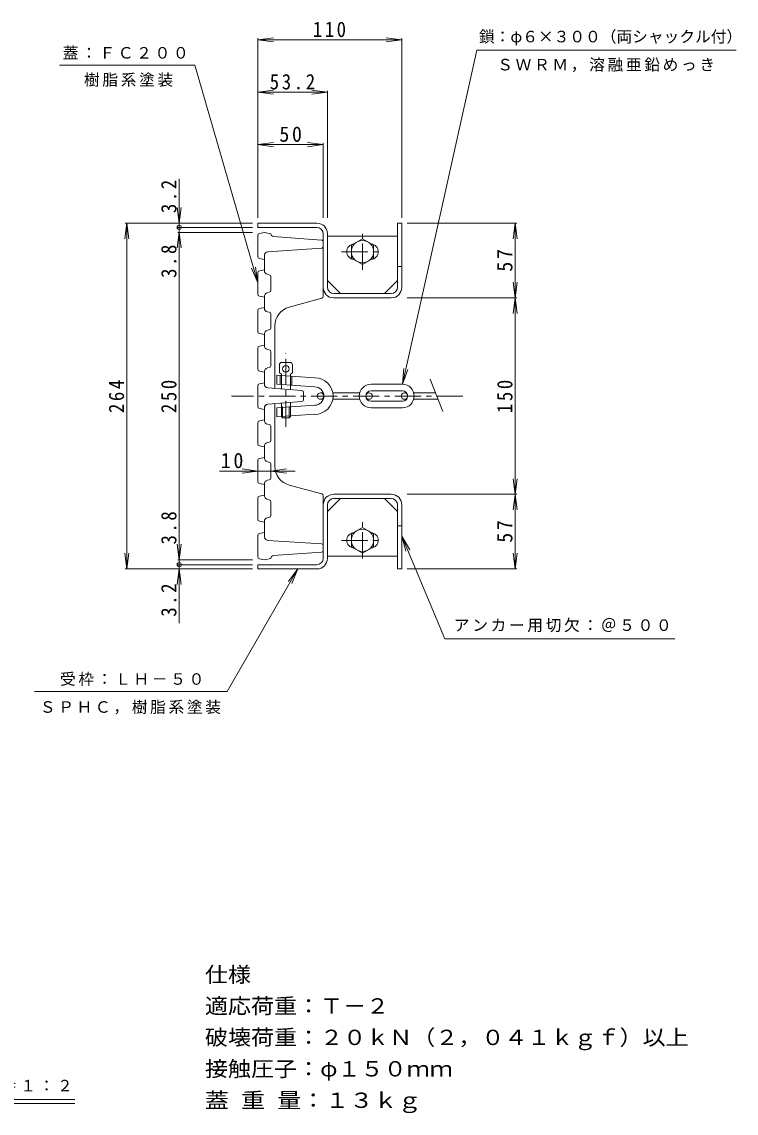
# Model space of a CAD drawing. Units: millimetres, scale not verified. Extents: x -745 to 727, y -549 to 425.
# Drawn here: x 181 to 727, y -408 to 425 of the extents above; entities that cross this region are included whole.
import ezdxf
from ezdxf.enums import TextEntityAlignment as Align

# ---------------------------------------------------------------- set-up
doc = ezdxf.new("R2010")
doc.units = ezdxf.units.MM
doc.header["$LTSCALE"] = 4
doc.header["$PDMODE"] = 32
doc.header["$PDSIZE"] = 3.2
doc.linetypes.add('CHAIN1', pattern=[8, 5, -1, 1, -1])
for name, color, linetype, lineweight in [('0-0_0', 3, 'Continuous', 9), ('0-1', 2, 'Continuous', 9), ('0-E', 7, 'Continuous', 9), ('0-F', 7, 'Continuous', 9), ('1-F', 7, 'Continuous', 9)]:
    doc.layers.add(name, color=color, linetype=linetype, lineweight=lineweight)
doc.styles.add('ＭＳ ゴシック', font='')
doc.styles.get('ＭＳ ゴシック').set_extended_font_data('MS Gothic')

msp = doc.modelspace()

# ---------------------------------------------------------------- linework, layer by layer
at = {"layer": '0-0_0'}
for p, q in [((361.359, 246.044), (361.359, 262.285)), ((366.359, 264.514), (362.565, 263.756)), ((366.359, 264.514), (371.359, 263.514)), ((371.359, 263.37), (371.359, 263.514)), ((373.209, 261.376), (409.971, 258.618)), ((409.959, 252.421), (369.159, 249.701)), ((411.359, 257.123), (411.359, 215.663)), ((362.565, 244.573), (366.359, 243.814)), ((366.359, 235.424), (366.359, 246.708)), ((361.359, 217.344), (361.359, 233.585)), ((362.565, 235.056), (366.359, 235.814)), ((370.153, 232.206), (368.77, 232.482)), ((371.359, 220.194), (371.359, 230.735)), ((370.153, 218.723), (368.77, 218.447)), ((362.565, 215.873), (366.359, 215.114)), ((366.359, 206.724), (366.359, 215.114)), ((410.25, 214.215), (385.445, 207.511)), ((361.359, 188.644), (361.359, 204.885)), ((362.565, 206.356), (366.359, 207.114)), ((370.153, 203.506), (368.77, 203.782)), ((371.359, 191.494), (371.359, 202.035)), ((374.359, 145.255), (374.359, 193.03)), ((362.565, 187.173), (366.359, 186.414)), ((366.359, 178.024), (366.359, 186.414)), ((370.153, 190.023), (368.77, 189.747)), ((361.359, 159.944), (361.359, 176.185)), ((362.565, 177.656), (366.359, 178.414)), ((370.153, 174.806), (368.77, 175.082)), ((371.359, 162.794), (371.359, 173.335)), ((362.565, 158.473), (366.359, 157.714)), ((370.153, 161.323), (368.77, 161.047)), ((377.859, 157.254), (377.859, 163.254)), ((385.859, 165.254), (379.859, 165.254)), ((366.359, 148.659), (366.359, 157.714)), ((375.859, 148.504), (375.859, 155.504)), ((375.859, 155.504), (404.859, 153.476)), ((379.359, 156.254), (377.859, 157.254)), ((378.359, 148.329), (378.359, 155.329)), ((379.359, 144.859), (379.359, 156.254)), ((386.359, 144.305), (386.359, 156.254)), ((387.359, 147.7), (387.359, 154.7)), ((493.04, 152.44), (502.762, 127.677)), ((361.359, 131.544), (361.359, 147.485)), ((362.565, 148.956), (366.359, 149.714)), ((394.977, 143.624), (369.122, 145.669)), ((375.859, 148.504), (404.859, 146.476)), ((396.359, 136.9), (396.359, 142.128)), ((411.397, 142.014), (409.359, 142.014)), ((439.213, 142.014), (418.634, 142.014)), ((446.359, 142.014), (444.736, 142.014)), ((471.859, 148.514), (447.859, 148.514)), ((471.859, 143.514), (447.859, 143.514)), ((473.359, 142.014), (474.981, 142.014)), ((480.505, 142.014), (497.133, 142.014)), ((394.977, 135.405), (369.122, 133.36)), ((374.359, 133.774), (374.359, 85.999)), ((379.359, 123.77), (379.359, 134.17)), ((386.359, 123.77), (386.359, 134.723)), ((411.397, 137.014), (409.359, 137.014)), ((439.213, 137.014), (418.634, 137.014)), ((446.359, 137.014), (444.736, 137.014)), ((471.859, 135.514), (447.859, 135.514)), ((473.359, 137.014), (474.981, 137.014)), ((480.505, 137.014), (499.096, 137.014)), ((362.565, 130.073), (366.359, 129.314)), ((366.359, 130.369), (366.359, 121.314)), ((375.859, 130.525), (404.859, 132.553)), ((375.859, 123.525), (375.859, 130.525)), ((375.859, 123.525), (404.859, 125.553)), ((380.359, 131.259), (379.359, 131.259)), ((380.359, 122.77), (380.359, 131.259)), ((385.359, 122.77), (385.359, 131.259)), ((386.359, 131.259), (385.359, 131.259)), ((471.859, 130.514), (447.859, 130.514)), ((361.359, 119.085), (361.359, 102.844)), ((362.565, 120.556), (366.359, 121.314)), ((370.153, 117.706), (368.77, 117.982)), ((380.359, 122.77), (379.359, 123.77)), ((385.359, 122.77), (380.359, 122.77)), ((385.359, 122.77), (386.359, 123.77)), ((371.359, 116.235), (371.359, 105.694)), ((362.565, 101.373), (366.359, 100.614)), ((366.359, 101.005), (366.359, 92.614)), ((370.153, 104.223), (368.77, 103.947)), ((362.565, 91.856), (366.359, 92.614)), ((361.359, 90.385), (361.359, 74.144)), ((370.153, 89.006), (368.77, 89.282)), ((371.359, 87.535), (371.359, 76.994)), ((370.153, 75.523), (368.77, 75.247)), ((362.565, 72.673), (366.359, 71.914)), ((366.359, 72.305), (366.359, 63.914)), ((410.25, 64.814), (385.445, 71.518)), ((361.359, 61.685), (361.359, 45.444)), ((362.565, 63.156), (366.359, 63.914)), ((370.153, 60.306), (368.77, 60.582)), ((371.359, 58.835), (371.359, 48.294)), ((411.359, 63.366), (411.359, 21.906)), ((362.565, 43.973), (366.359, 43.214)), ((366.359, 43.605), (366.359, 32.321)), ((370.153, 46.823), (368.77, 46.547)), ((362.565, 34.456), (366.359, 35.214)), ((361.359, 32.985), (361.359, 16.744)), ((409.959, 26.608), (369.159, 29.328)), ((373.209, 17.653), (409.971, 20.41)), ((366.359, 14.514), (362.565, 15.273)), ((366.359, 14.514), (371.359, 15.514)), ((371.359, 15.659), (371.359, 15.514))]:
    msp.add_line(p, q, dxfattribs=at)
at = {"layer": '0-0_0', "linetype": 'CHAIN1'}
for p, q in [((382.859, 115.979), (382.859, 172.33)), ((518.115, 139.514), (341.359, 139.514))]:
    msp.add_line(p, q, dxfattribs=at)
at = {"layer": '0-0_0'}
msp.add_lwpolyline([(386.359, 156.254), (387.859, 157.254), (387.859, 163.254)], dxfattribs=at)
for centre in [(382.859, 160.254), (409.359, 139.514), (446.359, 139.514), (473.359, 139.514)]:
    msp.add_circle(centre, 2.5, dxfattribs=at)
for centre, radius, start, end in [((362.859, 262.285), 1.5, 101.30992, 180), ((373.359, 263.37), 2, 180, 265.71085), ((409.859, 257.123), 1.5, 0, 85.71085), ((409.859, 253.918), 1.5, 273.81407, 0), ((362.859, 246.044), 1.5, 180, 258.69006), ((369.359, 246.708), 3, 93.81407, 180), ((362.859, 233.585), 1.5, 101.30992, 180), ((369.359, 235.424), 3, 180, 258.69006), ((369.859, 230.735), 1.5, 0, 78.69006), ((362.859, 217.344), 1.5, 180, 258.69006), ((369.359, 215.505), 3, 101.30992, 187.58197), ((369.859, 220.194), 1.5, 281.30992, 0), ((409.859, 215.663), 1.5, 285.12399, 0), ((362.859, 204.885), 1.5, 101.30992, 180), ((369.359, 206.724), 3, 180, 258.69006), ((369.859, 202.035), 1.5, 0, 78.69006), ((389.359, 193.03), 15, 105.12399, 180), ((362.859, 188.644), 1.5, 180, 258.69006), ((369.359, 186.805), 3, 101.30992, 187.58197), ((369.859, 191.494), 1.5, 281.30992, 0), ((362.859, 176.185), 1.5, 101.30992, 180), ((369.359, 178.024), 3, 180, 258.69006), ((369.859, 173.335), 1.5, 0, 78.69006), ((362.859, 159.944), 1.5, 180, 258.69006), ((369.359, 158.105), 3, 101.30992, 187.58197), ((369.859, 162.794), 1.5, 281.30992, 0), ((379.859, 163.254), 2, 90, 180), ((385.859, 163.254), 2, 0, 90), ((404.859, 139.514), 14, 270, 90), ((362.859, 147.485), 1.5, 101.30992, 180), ((369.359, 148.659), 3, 180, 265.47742), ((394.859, 142.128), 1.5, 0, 85.47742), ((404.859, 139.514), 7, 270, 90), ((447.859, 139.514), 9, 90, 270), ((447.859, 139.514), 4, 90, 270), ((471.859, 139.514), 9, 270, 90), ((471.859, 139.514), 4, 270, 90), ((369.359, 130.369), 3, 94.52257, 180), ((394.859, 136.9), 1.5, 274.52257, 0), ((362.859, 131.544), 1.5, 180, 258.69006), ((362.859, 119.085), 1.5, 101.30992, 180), ((369.359, 120.924), 3, 172.41801, 258.69006), ((369.859, 116.235), 1.5, 0, 78.69006), ((362.859, 102.844), 1.5, 180, 258.69006), ((369.359, 101.005), 3, 101.30992, 180), ((369.859, 105.694), 1.5, 281.30992, 0), ((362.859, 90.385), 1.5, 101.30992, 180), ((369.359, 92.224), 3, 172.41801, 258.69006), ((369.859, 87.535), 1.5, 0, 78.69006), ((389.359, 85.999), 15, 180, 254.87599), ((369.359, 72.305), 3, 101.30992, 180), ((369.859, 76.994), 1.5, 281.30992, 0), ((362.859, 74.144), 1.5, 180, 258.69006), ((362.859, 61.685), 1.5, 101.30992, 180), ((369.359, 63.524), 3, 172.41801, 258.69006), ((369.859, 58.835), 1.5, 0, 78.69006), ((409.859, 63.366), 1.5, 1.40329, 74.87599), ((362.859, 45.444), 1.5, 180, 258.69006), ((369.359, 43.605), 3, 101.30992, 180), ((369.859, 48.294), 1.5, 281.30992, 0), ((362.859, 32.985), 1.5, 101.30992, 180), ((369.359, 32.321), 3, 180, 266.18591), ((409.859, 25.111), 1.5, 0, 86.18591), ((362.859, 16.744), 1.5, 180, 258.69006), ((373.359, 15.659), 2, 94.28914, 180), ((409.859, 21.906), 1.5, 274.28914, 0)]:
    msp.add_arc(centre, radius, start, end, dxfattribs=at)
at = {"layer": '0-1'}
for p, q in [((361.359, 268.314), (361.359, 271.514)), ((361.359, 271.514), (406.559, 271.514)), ((361.359, 268.314), (406.359, 268.314)), ((468.159, 271.514), (471.359, 271.514)), ((468.159, 222.714), (468.159, 271.514)), ((471.359, 222.514), (471.359, 271.514)), ((411.359, 263.314), (411.359, 222.514)), ((414.559, 222.714), (414.559, 263.514)), ((414.559, 261.714), (468.159, 261.714)), ((468.159, 238.514), (471.359, 238.514)), ((424.559, 217.714), (414.559, 227.714)), ((458.159, 217.714), (468.159, 227.714)), ((419.559, 217.714), (463.159, 217.714)), ((419.359, 214.514), (463.359, 214.514)), ((424.559, 61.314), (414.559, 51.314)), ((419.359, 64.514), (463.359, 64.514)), ((419.559, 61.314), (463.159, 61.314)), ((458.159, 61.314), (468.159, 51.314)), ((411.359, 56.514), (411.359, 15.714)), ((414.559, 56.314), (414.559, 15.514)), ((468.159, 56.314), (468.159, 7.514)), ((471.359, 56.514), (471.359, 7.514)), ((432.872, 34.214), (441.359, 39.114)), ((432.872, 24.414), (432.872, 34.214)), ((441.359, 39.114), (449.846, 34.214)), ((449.846, 34.214), (449.846, 24.414)), ((468.159, 40.514), (471.359, 40.514)), ((414.559, 17.314), (468.159, 17.314)), ((441.359, 19.514), (432.872, 24.414)), ((449.846, 24.414), (441.359, 19.514)), ((361.359, 10.714), (406.359, 10.714)), ((361.359, 10.714), (361.359, 7.514)), ((361.359, 7.514), (406.559, 7.514)), ((468.159, 7.514), (471.359, 7.514))]:
    msp.add_line(p, q, dxfattribs=at)
at = {"layer": '0-1', "linetype": 'CHAIN1'}
for p, q in [((441.359, 235.914), (441.359, 263.514)), ((425.359, 249.714), (457.359, 249.714)), ((441.359, 15.514), (441.359, 43.114)), ((425.359, 29.314), (457.359, 29.314))]:
    msp.add_line(p, q, dxfattribs=at)
at = {"layer": '0-1'}
msp.add_lwpolyline([(449.846, 244.814), (449.846, 254.614), (441.359, 259.514), (432.872, 254.614), (432.872, 244.814), (441.359, 239.914)], close=True, dxfattribs=at)
for centre in [(441.359, 249.714), (441.359, 29.314)]:
    msp.add_circle(centre, 8.5, dxfattribs=at)
for centre, radius, start, end in [((406.359, 263.314), 5, 0, 90), ((406.559, 263.514), 8, 0, 90), ((435.359, 249.714), 6, 96.13597, 263.86401), ((447.359, 249.714), 6, 276.13597, 83.86401), ((419.359, 222.514), 8, 180, 270), ((419.559, 222.714), 5, 180, 270), ((463.159, 222.714), 5, 270, 0), ((463.359, 222.514), 8, 270, 0), ((419.359, 56.514), 8, 89.99998, 180), ((419.559, 56.314), 5, 90, 180), ((463.159, 56.314), 5, 0, 90), ((463.359, 56.514), 8, 0, 90), ((435.359, 29.314), 6, 96.13597, 263.86401), ((447.359, 29.314), 6, 276.13597, 83.86401), ((406.359, 15.714), 5, 270, 0), ((406.559, 15.514), 8, 270, 0)]:
    msp.add_arc(centre, radius, start, end, dxfattribs=at)
at = {"layer": '0-E'}
for p, q in [((528.735, 403.602), (471.859, 148.514)), ((528.735, 403.602), (726.85, 403.602)), ((209.975, 392.284), (313.177, 392.284)), ((361.359, 226.068), (313.177, 392.284)), ((361.359, 226.068), (356.542, 237.059)), ((361.359, 226.068), (359.551, 237.931)), ((471.359, 32.514), (474.523, 20.939)), ((392.043, 7.514), (384.738, -2.006)), ((504.283, -45.857), (679.895, -45.857)), ((190.787, -86.087), (338.002, -86.087))]:
    msp.add_line(p, q, dxfattribs=at)
for points in [[(504.283, -45.857), (471.359, 32.514), (477.411, 22.152)], [(338.002, -86.087), (392.043, 7.514), (387.45, -3.572)]]:
    msp.add_lwpolyline(points, dxfattribs=at)
at = {"layer": '0-F'}
for p, q in [((361.359, 411.514), (373.256, 413.081)), ((361.359, 275.514), (361.359, 412.714)), ((361.359, 411.514), (471.359, 411.514)), ((361.359, 411.514), (373.256, 409.948)), ((471.359, 411.514), (459.462, 413.081)), ((471.359, 411.514), (459.462, 409.948)), ((471.359, 275.514), (471.359, 412.714)), ((361.359, 371.514), (373.256, 373.081)), ((361.359, 371.514), (414.559, 371.514)), ((361.359, 371.514), (373.256, 369.948)), ((414.559, 371.514), (402.661, 373.081)), ((414.559, 371.514), (402.661, 369.948)), ((414.559, 275.514), (414.559, 372.714)), ((361.359, 331.514), (373.256, 333.081)), ((361.359, 331.514), (411.359, 331.514)), ((361.359, 331.514), (373.256, 329.948)), ((411.359, 331.514), (399.461, 333.081)), ((411.359, 331.514), (399.461, 329.948)), ((411.359, 275.514), (411.359, 332.714)), ((301.359, -33.826), (301.359, 305.436)), ((301.359, 271.514), (299.793, 283.412)), ((301.359, 271.514), (302.925, 283.412)), ((261.359, 271.515), (259.793, 259.617)), ((357.359, 271.514), (260.159, 271.515)), ((261.359, 7.514), (261.359, 271.515)), ((261.359, 271.515), (262.925, 259.617)), ((357.359, 268.314), (300.159, 268.314)), ((475.359, 271.514), (559.276, 271.514)), ((558.076, 271.514), (556.51, 259.617)), ((558.076, 7.514), (558.076, 271.514)), ((558.076, 271.514), (559.642, 259.617)), ((301.359, 264.514), (299.793, 252.617)), ((357.359, 264.514), (300.159, 264.514)), ((301.359, 264.514), (302.925, 252.617)), ((559.642, 226.412), (556.51, 202.617)), ((556.51, 226.412), (559.642, 202.617)), ((475.359, 214.514), (559.276, 214.514)), ((471.859, 148.514), (472.919, 160.467)), ((471.859, 148.514), (475.977, 159.786)), ((361.359, 82.264), (349.462, 83.831)), ((371.359, 82.264), (383.256, 83.831)), ((389.895, 82.264), (332.027, 82.264)), ((361.359, 82.264), (349.462, 80.698)), ((371.359, 82.264), (383.256, 80.698)), ((559.642, 76.412), (556.51, 52.617)), ((556.51, 76.412), (559.642, 52.617)), ((475.359, 64.514), (559.276, 64.514)), ((301.359, 14.514), (299.793, 26.412)), ((301.359, 14.514), (302.925, 26.412)), ((261.359, 7.514), (259.793, 19.412)), ((261.359, 7.514), (262.925, 19.412)), ((558.076, 7.514), (556.51, 19.412)), ((558.076, 7.514), (559.642, 19.412)), ((357.359, 14.514), (300.159, 14.514)), ((357.359, 10.714), (300.159, 10.714)), ((357.359, 7.514), (260.159, 7.514)), ((301.359, 7.514), (299.793, -4.383)), ((301.359, 7.514), (302.925, -4.383)), ((475.359, 7.514), (559.276, 7.514))]:
    msp.add_line(p, q, dxfattribs=at)
for p in [(301.359, 268.314), (301.359, 10.714)]:
    msp.add_point(p, dxfattribs=at)
at = {"layer": '1-F'}
for p, q in [((-18.858, -397.567), (221.588, -397.567)), ((-18.858, -400.771), (221.588, -400.771))]:
    msp.add_line(p, q, dxfattribs=at)

# ---------------------------------------------------------------- texts
at = {"layer": '0-E', "style": 'ＭＳ ゴシック'}
msp.add_text('鎖：φ６×３００（両シャックル付）', height=8.798, dxfattribs=at).set_placement((530.325, 406.979), align=Align.BOTTOM_LEFT)
at = {"layer": '0-E', "char_height": 8.798, "attachment_point": 7, "style": 'ＭＳ ゴシック'}
for s, insert in [('\\T1.17;蓋：ＦＣ２００', (212.314, 396.692)), ('\\T1.17;ＳＷＲＭ，溶融亜鉛めっき', (544.308, 386.91)), ('\\T1.17;樹脂系塗装', (228.568, 375.635)), ('\\T1.17;アンカー用切欠：＠５００', (511.133, -40.873)), ('\\T1.17;受枠：ＬＨ－５０', (210.24, -81.934)), ('\\T1.17;ＳＰＨＣ，樹脂系塗装', (194.849, -103.625))]:
    msp.add_mtext(s, dxfattribs=dict(at, insert=insert))
at = {"layer": '0-F', "color": 2, "style": 'ＭＳ ゴシック'}
for s, width, p in [('仕様', 1.1, (320.959, -311.644)), ('適応荷重：Ｔ－２', 1.1, (320.959, -335.644)), ('破壊荷重：２０ｋＮ（２，０４１ｋｇｆ）以上', 1.1, (320.959, -359.644)), ('接触圧子：φ１５０ｍｍ', 1.1, (320.959, -383.644)), ('蓋 重 量：１３ｋｇ', 1.15, (320.959, -407.644))]:
    msp.add_text(s, height=11.73, dxfattribs=dict(at, width=width)).set_placement(p, align=Align.BOTTOM_LEFT)
at = {"layer": '0-F', "color": 2, "char_height": 11.73, "attachment_point": 7, "style": 'ＭＳ ゴシック'}
for s, insert in [('\\T1.27;\\W0.9;110', (403.359, 413.514)), ('\\T1.28;\\W0.9;53.2', (370.459, 373.514)), ('\\T1.27;\\W0.95;50', (377.859, 333.514)), ('\\T1.27;\\W0.95;10', (333.112, 84.264))]:
    msp.add_mtext(s, dxfattribs=dict(at, insert=insert))
at = {"layer": '0-F', "color": 2, "char_height": 11.73, "attachment_point": 7, "rotation": 90, "style": 'ＭＳ ゴシック'}
for s, insert in [('\\T1.27;\\W0.9;3.2', (299.359, 279.216)), ('\\T1.27;\\W0.9;3.8', (299.359, 229.721)), ('\\T1.27;\\W0.95;57', (556.076, 234.514)), ('\\T1.27;\\W0.9;264', (259.359, 126.514)), ('\\T1.27;\\W0.9;250', (299.359, 126.514)), ('\\T1.27;\\W0.9;150', (556.076, 126.514)), ('\\T1.27;\\W0.9;3.8', (299.359, 26.122)), ('\\T1.27;\\W0.95;57', (556.076, 27.514)), ('\\T1.27;\\W0.9;3.2', (299.359, -29))]:
    msp.add_mtext(s, dxfattribs=dict(at, insert=insert))
at = {"layer": '1-F', "insert": (-16.635, -392.494), "char_height": 8.798, "attachment_point": 7, "style": 'ＭＳ ゴシック'}
msp.add_mtext('\\T1.17;アンカー用切欠部詳細図\u3000Ｓ＝１：２', dxfattribs=at)

doc.saveas('drawing.dxf')
